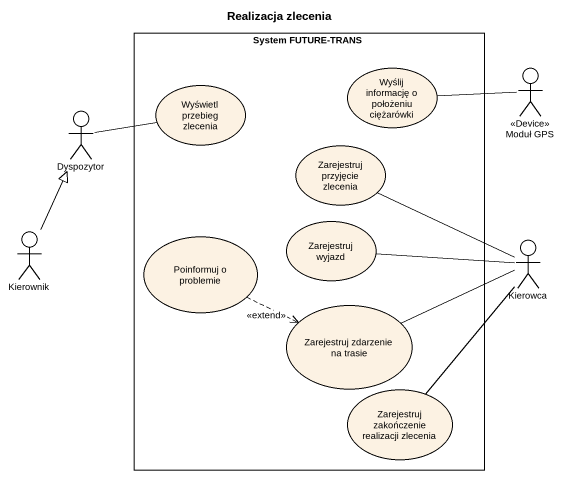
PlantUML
@startuml
title Realizacja zlecenia
rectangle "System FUTURE-TRANS" as System_FUTURE_TRANS {
  usecase "Wyślij informację o położeniu ciężarówki" as Wyślij_informację_o
  usecase "Wyświetl przebieg zlecenia" as Wyświetl_przebieg_zlecenia
  usecase "Zarejestruj przyjęcie zlecenia" as Zarejestruj_przyjęcie
  usecase "Poinformuj o problemie" as Poinformuj_o_problemie
  usecase "Zarejestruj wyjazd" as Zarejestruj_wyjazd
  usecase "Zarejestruj zdarzenie na trasie" as Zarejestruj_zdarzenie_na
  usecase "Zarejestruj zakończenie realizacji zlecenia" as Zarejestruj_zakończenie
}
actor "Moduł GPS" as Moduł_GPS <<Device>>
actor Dyspozytor
actor Kierownik
actor Kierowca
Moduł_GPS -left- Wyślij_informację_o
Dyspozytor -right- Wyświetl_przebieg_zlecenia
Kierownik -up-|> Dyspozytor
Poinformuj_o_problemie .right.> Zarejestruj_zdarzenie_na : <<extend>>
Kierowca -left- Zarejestruj_przyjęcie
Kierowca -left- Zarejestruj_wyjazd
Kierowca -left- Zarejestruj_zdarzenie_na
Kierowca -- Zarejestruj_zakończenie
@enduml
